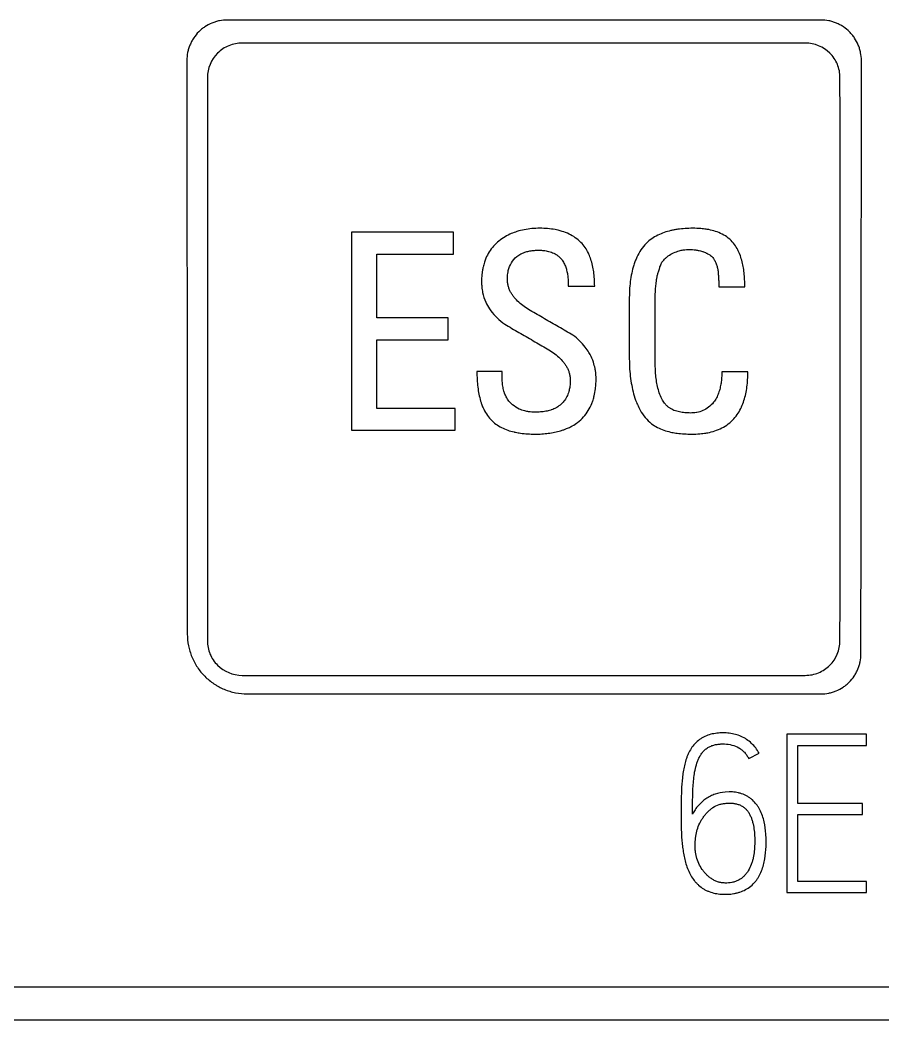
# Model space of a CAD drawing. Extents: x 0 to 420, y 0 to 297.
# Drawn here: x 133.57 to 142.26, y 167.31 to 177.39 of the extents above; entities that cross this region are included whole.
import ezdxf

# ---------------------------------------------------------------- set-up
doc = ezdxf.new("R2010")
doc.units = 0
doc.header["$LTSCALE"] = 23.1
doc.layers.add('10000_FRONT', color=7, linetype='CONTINUOUS')
doc.layers.add('10500_FRONT_LABELING', color=7, linetype='CONTINUOUS')

msp = doc.modelspace()

# ---------------------------------------------------------------- linework, layer by layer
at = {"layer": '10000_FRONT', "color": 7, "linetype": 'CONTINUOUS'}
for p, q in [((141.636, 177.388), (135.656, 177.388)), ((141.48, 177.156), (135.804, 177.156)), ((141.832, 176.421), (141.829, 176.808)), ((141.829, 171.131), (141.831, 171.516)), ((135.804, 170.783), (141.479, 170.783)), ((135.856, 170.596), (141.636, 170.596)), ((132.496, 167.642), (161.696, 167.642)), ((96.896, 167.309), (161.696, 167.309))]:
    msp.add_line(p, q, dxfattribs=at)
for points, knots in [([(135.656, 177.388), (135.629, 177.388), (135.603, 177.386), (135.563, 177.378), (135.55, 177.374), (135.525, 177.367), (135.512, 177.362), (135.475, 177.347), (135.451, 177.334), (135.418, 177.312), (135.407, 177.304), (135.386, 177.287), (135.376, 177.278), (135.348, 177.25), (135.331, 177.229), (135.309, 177.196), (135.302, 177.184), (135.289, 177.16), (135.284, 177.148), (135.273, 177.124), (135.269, 177.111), (135.261, 177.086), (135.258, 177.073), (135.25, 177.033), (135.247, 177.006), (135.247, 176.979)], [0, 0, 0, 0, 0.125, 0.125, 0.1875, 0.1875, 0.25, 0.25, 0.375, 0.375, 0.4375, 0.4375, 0.5, 0.5, 0.625, 0.625, 0.6875, 0.6875, 0.75, 0.75, 0.8125, 0.8125, 0.875, 0.875, 1, 1, 1, 1]), ([(142.045, 176.979), (142.045, 177.006), (142.042, 177.033), (142.034, 177.072), (142.031, 177.085), (142.023, 177.111), (142.019, 177.123), (142.003, 177.161), (141.991, 177.184), (141.969, 177.217), (141.961, 177.228), (141.944, 177.249), (141.935, 177.259), (141.906, 177.287), (141.886, 177.304), (141.852, 177.327), (141.841, 177.334), (141.817, 177.346), (141.805, 177.352), (141.781, 177.362), (141.768, 177.367), (141.743, 177.375), (141.729, 177.378), (141.69, 177.386), (141.663, 177.388), (141.636, 177.388)], [0, 0, 0, 0, 0.125, 0.125, 0.1875, 0.1875, 0.25, 0.25, 0.375, 0.375, 0.4375, 0.4375, 0.5, 0.5, 0.625, 0.625, 0.6875, 0.6875, 0.75, 0.75, 0.8125, 0.8125, 0.875, 0.875, 1, 1, 1, 1]), ([(135.804, 177.156), (135.758, 177.156), (135.713, 177.147), (135.628, 177.112), (135.589, 177.086), (135.492, 176.99), (135.454, 176.899), (135.454, 176.806)], [0, 0, 0, 0, 0.25, 0.25, 0.5, 0.5, 1, 1, 1, 1]), ([(141.829, 176.808), (141.829, 176.854), (141.82, 176.9), (141.785, 176.984), (141.759, 177.022), (141.662, 177.119), (141.572, 177.156), (141.48, 177.156)], [0, 0, 0, 0, 0.25, 0.25, 0.5, 0.5, 1, 1, 1, 1]), ([(135.252, 171.199), (135.252, 171.16), (135.256, 171.12), (135.267, 171.063), (135.272, 171.044), (135.284, 171.006), (135.29, 170.987), (135.313, 170.932), (135.332, 170.897), (135.365, 170.848), (135.376, 170.832), (135.402, 170.801), (135.415, 170.787), (135.457, 170.745), (135.487, 170.72), (135.528, 170.692), (135.537, 170.687), (135.554, 170.677), (135.58, 170.662), (135.606, 170.65), (135.643, 170.635), (135.661, 170.628), (135.689, 170.619), (135.699, 170.617), (135.718, 170.612), (135.728, 170.61), (135.777, 170.6), (135.816, 170.596), (135.856, 170.596)], [0, 0, 0, 0, 0.125, 0.125, 0.1875, 0.1875, 0.25, 0.25, 0.375, 0.375, 0.4375, 0.4375, 0.5, 0.5, 0.625, 0.625, 0.65625, 0.65625, 0.6875, 0.75, 0.75, 0.8125, 0.8125, 0.84375, 0.84375, 0.875, 0.875, 1, 1, 1, 1]), ([(135.454, 171.133), (135.454, 171.086), (135.463, 171.041), (135.498, 170.956), (135.524, 170.917), (135.621, 170.821), (135.712, 170.783), (135.804, 170.783)], [0, 0, 0, 0, 0.25, 0.25, 0.5, 0.5, 1, 1, 1, 1]), ([(141.479, 170.783), (141.525, 170.783), (141.571, 170.792), (141.655, 170.826), (141.694, 170.852), (141.791, 170.948), (141.829, 171.039), (141.829, 171.131)], [0, 0, 0, 0, 0.25, 0.25, 0.5, 0.5, 1, 1, 1, 1]), ([(141.636, 170.596), (141.663, 170.596), (141.689, 170.599), (141.728, 170.606), (141.74, 170.61), (141.766, 170.617), (141.778, 170.622), (141.815, 170.637), (141.838, 170.649), (141.871, 170.671), (141.882, 170.679), (141.903, 170.696), (141.912, 170.705), (141.94, 170.733), (141.957, 170.753), (141.979, 170.786), (141.986, 170.797), (141.998, 170.821), (142.004, 170.833), (142.014, 170.857), (142.019, 170.869), (142.026, 170.894), (142.03, 170.907), (142.037, 170.946), (142.04, 170.973), (142.04, 170.999)], [0, 0, 0, 0, 0.125, 0.125, 0.1875, 0.1875, 0.25, 0.25, 0.375, 0.375, 0.4375, 0.4375, 0.5, 0.5, 0.625, 0.625, 0.6875, 0.6875, 0.75, 0.75, 0.8125, 0.8125, 0.875, 0.875, 1, 1, 1, 1])]:
    msp.add_open_spline(points, degree=3, knots=knots, dxfattribs=at)
for points in [[(135.247, 176.979), (135.249, 175.052), (135.25, 173.125), (135.252, 171.199)], [(142.04, 170.999), (142.042, 172.992), (142.044, 174.985), (142.045, 176.979)], [(135.454, 176.806), (135.454, 174.915), (135.454, 173.024), (135.454, 171.133)], [(141.831, 171.516), (141.832, 173.151), (141.832, 174.786), (141.832, 176.421)]]:
    msp.add_open_spline(points, degree=3, dxfattribs=at)
at = {"layer": '10500_FRONT_LABELING', "color": 7, "linetype": 'CONTINUOUS'}
for p, q in [((136.906, 175.25), (136.906, 173.253)), ((137.935, 175.25), (136.906, 175.25)), ((137.935, 175.029), (137.935, 175.25)), ((137.161, 174.386), (137.161, 175.029)), ((137.161, 175.029), (137.935, 175.029)), ((139.091, 174.706), (139.357, 174.706)), ((140.607, 174.698), (140.87, 174.698)), ((139.706, 174.565), (139.706, 174.002)), ((139.966, 173.971), (139.966, 174.507)), ((137.88, 174.386), (137.161, 174.386)), ((137.88, 174.165), (137.88, 174.386)), ((137.161, 173.474), (137.161, 174.165)), ((137.161, 174.165), (137.88, 174.165)), ((138.425, 173.847), (138.17, 173.847)), ((138.425, 173.789), (138.425, 173.847)), ((140.901, 173.841), (140.638, 173.841)), ((137.952, 173.474), (137.161, 173.474)), ((137.952, 173.253), (137.952, 173.474)), ((136.906, 173.253), (137.952, 173.253)), ((141.293, 170.189), (141.293, 168.594)), ((142.097, 170.189), (141.293, 170.189)), ((142.097, 170.076), (142.097, 170.189)), ((141.405, 169.49), (141.405, 170.076)), ((141.405, 170.076), (142.097, 170.076)), ((140.909, 169.945), (141.013, 169.999)), ((140.712, 169.608), (140.672, 169.606)), ((140.681, 169.493), (140.717, 169.495)), ((142.055, 169.49), (141.405, 169.49)), ((142.055, 169.379), (142.055, 169.49)), ((141.405, 168.705), (141.405, 169.379)), ((141.405, 169.379), (142.055, 169.379)), ((142.097, 168.705), (141.405, 168.705)), ((142.097, 168.594), (142.097, 168.705)), ((141.293, 168.594), (142.097, 168.594))]:
    msp.add_line(p, q, dxfattribs=at)
for points, knots in [([(138.804, 175.289), (138.777, 175.289), (138.724, 175.287), (138.647, 175.276), (138.577, 175.259), (138.53, 175.241), (138.484, 175.221), (138.437, 175.195), (138.397, 175.165), (138.378, 175.148)], [0, 0, 0, 0, 0.166667, 0.333333, 0.5, 0.63457, 0.666667, 0.833333, 1, 1, 1, 1]), ([(139.218, 175.147), (139.201, 175.165), (139.163, 175.196), (139.099, 175.233), (139.04, 175.256), (139.002, 175.266), (138.979, 175.272), (138.944, 175.279), (138.884, 175.287), (138.831, 175.289), (138.804, 175.289)], [0, 0, 0, 0, 0.166667, 0.333333, 0.5, 0.595414, 0.598709, 0.666667, 0.833333, 1, 1, 1, 1]), ([(140.347, 175.289), (140.32, 175.289), (140.267, 175.287), (140.205, 175.281), (140.158, 175.273), (140.112, 175.263), (140.058, 175.248), (140.014, 175.23), (139.972, 175.209), (139.93, 175.184), (139.894, 175.154), (139.877, 175.137)], [0, 0, 0, 0, 0.142857, 0.285714, 0.361979, 0.428571, 0.571429, 0.710313, 0.714286, 0.857143, 1, 1, 1, 1]), ([(140.756, 175.139), (140.74, 175.158), (140.705, 175.192), (140.643, 175.232), (140.575, 175.259), (140.528, 175.271), (140.496, 175.277), (140.471, 175.281), (140.42, 175.287), (140.375, 175.289), (140.347, 175.289)], [0, 0, 0, 0, 0.166668, 0.333335, 0.500001, 0.658217, 0.666667, 0.716818, 0.833334, 1, 1, 1, 1]), ([(138.378, 175.148), (138.359, 175.132), (138.325, 175.097), (138.283, 175.036), (138.259, 174.985), (138.243, 174.938), (138.233, 174.902), (138.226, 174.862), (138.219, 174.812), (138.217, 174.774), (138.217, 174.747)], [0, 0, 0, 0, 0.166667, 0.333333, 0.5, 0.555426, 0.666667, 0.753263, 0.833333, 1, 1, 1, 1]), ([(139.357, 174.706), (139.357, 174.732), (139.355, 174.781), (139.349, 174.849), (139.337, 174.915), (139.324, 174.961), (139.31, 175.002), (139.293, 175.043), (139.262, 175.097), (139.234, 175.131), (139.218, 175.147)], [0, 0, 0, 0, 0.142857, 0.285714, 0.428571, 0.571429, 0.598044, 0.714286, 0.857143, 1, 1, 1, 1]), ([(139.877, 175.137), (139.857, 175.117), (139.821, 175.073), (139.787, 175.011), (139.765, 174.959), (139.746, 174.906), (139.729, 174.837), (139.715, 174.752), (139.707, 174.663), (139.706, 174.599), (139.706, 174.565)], [0, 0, 0, 0, 0.142857, 0.285714, 0.354755, 0.428571, 0.571429, 0.714286, 0.857143, 1, 1, 1, 1]), ([(140.87, 174.698), (140.87, 174.723), (140.869, 174.773), (140.863, 174.841), (140.854, 174.905), (140.84, 174.966), (140.826, 175.01), (140.81, 175.05), (140.791, 175.089), (140.769, 175.122), (140.756, 175.139)], [0, 0, 0, 0, 0.142857, 0.285715, 0.428572, 0.57143, 0.714287, 0.737322, 0.857144, 1, 1, 1, 1]), ([(138.477, 174.775), (138.477, 174.79), (138.478, 174.815), (138.483, 174.844), (138.491, 174.886), (138.513, 174.942), (138.55, 174.986), (138.574, 175.004)], [0, 0, 0, 0, 0.161633, 0.284825, 0.333333, 0.666667, 1, 1, 1, 1]), ([(138.574, 175.004), (138.586, 175.014), (138.6, 175.023), (138.619, 175.033), (138.632, 175.039), (138.658, 175.05), (138.694, 175.06), (138.738, 175.066), (138.769, 175.068), (138.784, 175.068)], [0, 0, 0, 0, 0.2, 0.229098, 0.293275, 0.4, 0.6, 0.8, 1, 1, 1, 1]), ([(138.784, 175.068), (138.801, 175.068), (138.82, 175.067), (138.856, 175.064), (138.877, 175.06), (138.903, 175.053), (138.921, 175.048), (138.946, 175.037), (138.97, 175.024), (138.992, 175.008), (139.012, 174.99), (139.024, 174.975), (139.03, 174.968)], [0, 0, 0, 0, 0.168527, 0.2, 0.385133, 0.4, 0.5, 0.6, 0.7, 0.8, 0.9, 1, 1, 1, 1]), ([(140.023, 174.922), (140.025, 174.927), (140.029, 174.938), (140.04, 174.954), (140.052, 174.969), (140.069, 174.986), (140.085, 174.999), (140.096, 175.008), (140.098, 175.01)], [0, 0, 0, 0, 0.166667, 0.333333, 0.5, 0.666667, 0.934399, 1, 1, 1, 1]), ([(140.098, 175.01), (140.116, 175.022), (140.152, 175.043), (140.203, 175.062), (140.242, 175.07), (140.28, 175.075), (140.306, 175.076), (140.325, 175.076)], [0, 0, 0, 0, 0.25, 0.5, 0.671556, 0.75, 1, 1, 1, 1]), ([(140.325, 175.076), (140.326, 175.076), (140.337, 175.076), (140.351, 175.075), (140.376, 175.071), (140.402, 175.066), (140.429, 175.059), (140.444, 175.054)], [0, 0, 0, 0, 0.022278, 0.333333, 0.391532, 0.666667, 1, 1, 1, 1]), ([(140.444, 175.054), (140.445, 175.054), (140.458, 175.05), (140.472, 175.044), (140.496, 175.033), (140.52, 175.02), (140.538, 175.004), (140.546, 174.993)], [0, 0, 0, 0, 0.00992, 0.333333, 0.383754, 0.666667, 1, 1, 1, 1]), ([(140.546, 174.993), (140.552, 174.987), (140.559, 174.977), (140.571, 174.956), (140.582, 174.931), (140.589, 174.908), (140.592, 174.896)], [0, 0, 0, 0, 0.23861, 0.333333, 0.666667, 1, 1, 1, 1]), ([(139.03, 174.968), (139.039, 174.955), (139.046, 174.942), (139.059, 174.915), (139.069, 174.887), (139.08, 174.844), (139.087, 174.8), (139.091, 174.755), (139.091, 174.723), (139.091, 174.706)], [0, 0, 0, 0, 0.166667, 0.169269, 0.333333, 0.5, 0.666667, 0.833333, 1, 1, 1, 1]), ([(139.983, 174.783), (139.983, 174.788), (139.985, 174.796), (139.988, 174.811), (139.992, 174.826), (139.997, 174.842), (140.002, 174.86), (140.007, 174.874), (140.011, 174.887), (140.015, 174.901), (140.02, 174.914), (140.023, 174.922)], [0, 0, 0, 0, 0.125, 0.25, 0.375, 0.5, 0.625, 0.75, 0.778693, 0.875, 1, 1, 1, 1]), ([(140.592, 174.896), (140.592, 174.894), (140.594, 174.887), (140.597, 174.874), (140.6, 174.855), (140.602, 174.834), (140.604, 174.812), (140.605, 174.791), (140.606, 174.77), (140.607, 174.748), (140.607, 174.724), (140.607, 174.707), (140.607, 174.698)], [0, 0, 0, 0, 0.041036, 0.111111, 0.222222, 0.333333, 0.444444, 0.555556, 0.666667, 0.777778, 0.888889, 1, 1, 1, 1]), ([(139.966, 174.507), (139.966, 174.525), (139.966, 174.561), (139.967, 174.616), (139.97, 174.671), (139.974, 174.72), (139.979, 174.758), (139.982, 174.776), (139.983, 174.783)], [0, 0, 0, 0, 0.2, 0.4, 0.6, 0.8, 0.926062, 1, 1, 1, 1]), ([(138.217, 174.747), (138.217, 174.731), (138.219, 174.695), (138.229, 174.626), (138.254, 174.551), (138.287, 174.492), (138.324, 174.438), (138.373, 174.383), (138.423, 174.341), (138.45, 174.322)], [0, 0, 0, 0, 0.089838, 0.2, 0.4, 0.550631, 0.6, 0.8, 1, 1, 1, 1]), ([(138.707, 174.461), (138.686, 174.473), (138.645, 174.5), (138.591, 174.542), (138.553, 174.582), (138.527, 174.617), (138.51, 174.645), (138.5, 174.665), (138.492, 174.686), (138.485, 174.708), (138.48, 174.736), (138.478, 174.758), (138.477, 174.769), (138.477, 174.775)], [0, 0, 0, 0, 0.166667, 0.333333, 0.5, 0.583333, 0.666667, 0.746488, 0.75, 0.833333, 0.916667, 0.958884, 1, 1, 1, 1]), ([(139.371, 173.767), (139.371, 173.797), (139.368, 173.833), (139.358, 173.89), (139.344, 173.945), (139.321, 173.999), (139.292, 174.049), (139.259, 174.097), (139.207, 174.155), (139.162, 174.193), (139.138, 174.212)], [0, 0, 0, 0, 0.166667, 0.20758, 0.333333, 0.5, 0.544153, 0.666667, 0.833333, 1, 1, 1, 1]), ([(138.879, 174.073), (138.901, 174.06), (138.942, 174.034), (138.996, 173.991), (139.034, 173.951), (139.06, 173.916), (139.072, 173.898), (139.082, 173.878), (139.093, 173.856), (139.103, 173.823), (139.109, 173.79), (139.111, 173.767), (139.111, 173.756)], [0, 0, 0, 0, 0.166667, 0.333333, 0.5, 0.583333, 0.65526, 0.666667, 0.75, 0.833333, 0.916667, 1, 1, 1, 1]), ([(139.706, 174.002), (139.706, 173.964), (139.707, 173.893), (139.715, 173.796), (139.729, 173.706), (139.748, 173.62), (139.769, 173.556), (139.792, 173.501), (139.818, 173.448), (139.864, 173.38), (139.907, 173.338), (139.931, 173.319)], [0, 0, 0, 0, 0.125, 0.25, 0.375, 0.5, 0.625, 0.662012, 0.75, 0.875, 1, 1, 1, 1]), ([(140.07, 173.515), (140.059, 173.528), (140.046, 173.546), (140.025, 173.585), (140.007, 173.63), (139.99, 173.694), (139.978, 173.758), (139.971, 173.824), (139.967, 173.893), (139.966, 173.945), (139.966, 173.971)], [0, 0, 0, 0, 0.109794, 0.142857, 0.285714, 0.428571, 0.571429, 0.714286, 0.857143, 1, 1, 1, 1]), ([(138.17, 173.847), (138.17, 173.818), (138.172, 173.763), (138.178, 173.687), (138.19, 173.616), (138.203, 173.561), (138.218, 173.516), (138.235, 173.471), (138.264, 173.416), (138.294, 173.378), (138.311, 173.36)], [0, 0, 0, 0, 0.142857, 0.285714, 0.428571, 0.571429, 0.631183, 0.714286, 0.857143, 1, 1, 1, 1]), ([(138.528, 173.511), (138.515, 173.522), (138.492, 173.546), (138.466, 173.586), (138.453, 173.618), (138.442, 173.649), (138.433, 173.685), (138.426, 173.736), (138.425, 173.771), (138.425, 173.789)], [0, 0, 0, 0, 0.166667, 0.333333, 0.467325, 0.5, 0.666667, 0.833333, 1, 1, 1, 1]), ([(140.638, 173.841), (140.638, 173.822), (140.637, 173.783), (140.631, 173.729), (140.621, 173.678), (140.606, 173.628), (140.585, 173.579), (140.566, 173.549), (140.555, 173.535)], [0, 0, 0, 0, 0.166667, 0.333334, 0.500001, 0.666668, 0.833335, 1, 1, 1, 1]), ([(140.759, 173.369), (140.775, 173.387), (140.804, 173.424), (140.827, 173.467), (140.846, 173.509), (140.863, 173.553), (140.88, 173.62), (140.892, 173.69), (140.899, 173.763), (140.901, 173.815), (140.901, 173.841)], [0, 0, 0, 0, 0.142857, 0.285714, 0.293797, 0.428571, 0.571429, 0.714286, 0.857143, 1, 1, 1, 1]), ([(139.111, 173.756), (139.111, 173.736), (139.109, 173.714), (139.106, 173.691), (139.103, 173.672), (139.096, 173.639), (139.078, 173.591), (139.049, 173.544), (139.022, 173.518), (139.008, 173.506)], [0, 0, 0, 0, 0.200004, 0.234723, 0.246738, 0.400008, 0.600012, 0.800016, 1, 1, 1, 1]), ([(139.185, 173.333), (139.207, 173.35), (139.246, 173.386), (139.294, 173.451), (139.324, 173.51), (139.342, 173.56), (139.355, 173.609), (139.363, 173.65), (139.369, 173.706), (139.371, 173.738), (139.371, 173.767)], [0, 0, 0, 0, 0.166672, 0.333337, 0.500003, 0.575445, 0.666669, 0.812322, 0.833334, 1, 1, 1, 1]), ([(138.757, 173.435), (138.734, 173.435), (138.707, 173.437), (138.672, 173.443), (138.641, 173.45), (138.589, 173.468), (138.55, 173.493), (138.528, 173.511)], [0, 0, 0, 0, 0.267136, 0.333333, 0.431242, 0.666667, 1, 1, 1, 1]), ([(139.008, 173.506), (138.994, 173.495), (138.973, 173.481), (138.944, 173.468), (138.928, 173.461), (138.901, 173.452), (138.864, 173.443), (138.812, 173.437), (138.775, 173.435), (138.757, 173.435)], [0, 0, 0, 0, 0.200017, 0.275271, 0.368766, 0.400013, 0.600009, 0.800004, 1, 1, 1, 1]), ([(140.322, 173.427), (140.303, 173.427), (140.264, 173.429), (140.219, 173.435), (140.184, 173.444), (140.165, 173.45), (140.149, 173.457), (140.132, 173.465), (140.11, 173.478), (140.089, 173.494), (140.076, 173.507), (140.07, 173.515)], [0, 0, 0, 0, 0.2, 0.4, 0.5, 0.6, 0.625668, 0.7, 0.8, 0.9, 1, 1, 1, 1]), ([(140.555, 173.535), (140.54, 173.516), (140.507, 173.483), (140.449, 173.448), (140.406, 173.436), (140.364, 173.429), (140.342, 173.427), (140.322, 173.427)], [0, 0, 0, 0, 0.250002, 0.500001, 0.750001, 0.770127, 1, 1, 1, 1]), ([(140.336, 173.214), (140.364, 173.214), (140.412, 173.216), (140.464, 173.223), (140.49, 173.227), (140.52, 173.233), (140.569, 173.246), (140.639, 173.274), (140.705, 173.315), (140.742, 173.35), (140.759, 173.369)], [0, 0, 0, 0, 0.166667, 0.297113, 0.333333, 0.337136, 0.5, 0.666667, 0.833333, 1, 1, 1, 1]), ([(138.311, 173.36), (138.326, 173.344), (138.36, 173.314), (138.418, 173.28), (138.48, 173.253), (138.525, 173.24), (138.552, 173.234), (138.574, 173.23), (138.615, 173.222), (138.68, 173.216), (138.729, 173.214), (138.754, 173.214)], [0, 0, 0, 0, 0.142857, 0.285714, 0.428571, 0.571429, 0.590376, 0.603257, 0.714286, 0.857143, 1, 1, 1, 1]), ([(138.754, 173.214), (138.778, 173.214), (138.824, 173.216), (138.89, 173.222), (138.953, 173.232), (139.005, 173.245), (139.045, 173.258), (139.078, 173.271), (139.106, 173.284), (139.144, 173.304), (139.168, 173.32), (139.185, 173.333)], [0, 0, 0, 0, 0.142858, 0.285716, 0.428574, 0.571432, 0.648785, 0.71429, 0.80737, 0.857149, 1, 1, 1, 1]), ([(139.931, 173.319), (139.95, 173.304), (139.989, 173.28), (140.032, 173.262), (140.075, 173.247), (140.116, 173.235), (140.161, 173.227), (140.207, 173.221), (140.258, 173.216), (140.31, 173.214), (140.336, 173.214)], [0, 0, 0, 0, 0.166667, 0.333333, 0.335865, 0.5, 0.639114, 0.666667, 0.833333, 1, 1, 1, 1]), ([(141.013, 169.999), (141.003, 170.017), (140.992, 170.035), (140.967, 170.068), (140.953, 170.083), (140.922, 170.112), (140.906, 170.125), (140.871, 170.148), (140.853, 170.158), (140.795, 170.184), (140.755, 170.194), (140.692, 170.202), (140.671, 170.203), (140.63, 170.203), (140.609, 170.202), (140.578, 170.198), (140.568, 170.197), (140.547, 170.193), (140.537, 170.191), (140.507, 170.183), (140.487, 170.176), (140.459, 170.163), (140.45, 170.158), (140.432, 170.147), (140.423, 170.141), (140.397, 170.123), (140.382, 170.109), (140.353, 170.079), (140.34, 170.062), (140.318, 170.027), (140.308, 170.009), (140.295, 169.981), (140.291, 169.971), (140.283, 169.951), (140.28, 169.941), (140.271, 169.911), (140.265, 169.891), (140.256, 169.851), (140.252, 169.831), (140.246, 169.79), (140.243, 169.77), (140.236, 169.708), (140.233, 169.667), (140.23, 169.584), (140.229, 169.542), (140.228, 169.459), (140.228, 169.418), (140.228, 169.335), (140.229, 169.293), (140.23, 169.231), (140.23, 169.211), (140.232, 169.169), (140.233, 169.149), (140.236, 169.107), (140.238, 169.087), (140.243, 169.045), (140.246, 169.025), (140.253, 168.984), (140.257, 168.963), (140.266, 168.922), (140.271, 168.902), (140.283, 168.862), (140.29, 168.842), (140.306, 168.803), (140.315, 168.784), (140.336, 168.748), (140.348, 168.73), (140.367, 168.706), (140.374, 168.698), (140.389, 168.682), (140.396, 168.675), (140.42, 168.654), (140.437, 168.642), (140.464, 168.625), (140.473, 168.62), (140.491, 168.611), (140.501, 168.607), (140.531, 168.595), (140.551, 168.59), (140.582, 168.583), (140.592, 168.582), (140.613, 168.579), (140.624, 168.578), (140.655, 168.576), (140.676, 168.576), (140.718, 168.577), (140.738, 168.579), (140.769, 168.585), (140.78, 168.587), (140.8, 168.592), (140.81, 168.595), (140.84, 168.605), (140.86, 168.613), (140.896, 168.633), (140.914, 168.645), (140.947, 168.672), (140.962, 168.687), (140.982, 168.711), (140.988, 168.719), (141, 168.737), (141.006, 168.746), (141.022, 168.773), (141.031, 168.792), (141.046, 168.831), (141.053, 168.851), (141.063, 168.892), (141.068, 168.912), (141.078, 168.974), (141.082, 169.016), (141.084, 169.079), (141.084, 169.1), (141.084, 169.142), (141.083, 169.163), (141.079, 169.225), (141.074, 169.267), (141.06, 169.328), (141.054, 169.348), (141.04, 169.388), (141.032, 169.408), (141.017, 169.436), (141.012, 169.445), (141.001, 169.463), (140.995, 169.472), (140.976, 169.497), (140.962, 169.513), (140.939, 169.534), (140.93, 169.541), (140.913, 169.553), (140.904, 169.559), (140.877, 169.575), (140.857, 169.583), (140.827, 169.593), (140.817, 169.596), (140.796, 169.601), (140.786, 169.603), (140.755, 169.608), (140.734, 169.609), (140.712, 169.608)], [0, 0, 0, 0, 0.015625, 0.015625, 0.03125, 0.03125, 0.046875, 0.046875, 0.0625, 0.0625, 0.09375, 0.09375, 0.109375, 0.109375, 0.125, 0.125, 0.132812, 0.132812, 0.140625, 0.140625, 0.15625, 0.15625, 0.164062, 0.164062, 0.171875, 0.171875, 0.1875, 0.1875, 0.203125, 0.203125, 0.21875, 0.21875, 0.226562, 0.226562, 0.234375, 0.234375, 0.25, 0.25, 0.265625, 0.265625, 0.28125, 0.28125, 0.3125, 0.3125, 0.34375, 0.34375, 0.375, 0.375, 0.40625, 0.40625, 0.421875, 0.421875, 0.4375, 0.4375, 0.453125, 0.453125, 0.46875, 0.46875, 0.484375, 0.484375, 0.5, 0.5, 0.515625, 0.515625, 0.53125, 0.53125, 0.546875, 0.546875, 0.554688, 0.554688, 0.5625, 0.5625, 0.578125, 0.578125, 0.585938, 0.585938, 0.59375, 0.59375, 0.609375, 0.609375, 0.617188, 0.617188, 0.625, 0.625, 0.640625, 0.640625, 0.65625, 0.65625, 0.664062, 0.664062, 0.671875, 0.671875, 0.6875, 0.6875, 0.703125, 0.703125, 0.71875, 0.71875, 0.726562, 0.726562, 0.734375, 0.734375, 0.75, 0.75, 0.765625, 0.765625, 0.78125, 0.78125, 0.8125, 0.8125, 0.828125, 0.828125, 0.84375, 0.84375, 0.875, 0.875, 0.890625, 0.890625, 0.90625, 0.90625, 0.914062, 0.914062, 0.921875, 0.921875, 0.9375, 0.9375, 0.945312, 0.945312, 0.953125, 0.953125, 0.96875, 0.96875, 0.976562, 0.976562, 0.984375, 0.984375, 1, 1, 1, 1]), ([(140.342, 169.384), (140.342, 169.433), (140.343, 169.483), (140.345, 169.556), (140.345, 169.581), (140.347, 169.63), (140.348, 169.655), (140.352, 169.704), (140.354, 169.729), (140.359, 169.778), (140.363, 169.802), (140.373, 169.85), (140.379, 169.874), (140.391, 169.909), (140.395, 169.921), (140.405, 169.943), (140.41, 169.955), (140.422, 169.976), (140.432, 169.992), (140.444, 170.007), (140.452, 170.016), (140.456, 170.021), (140.469, 170.034), (140.479, 170.042), (140.499, 170.056), (140.51, 170.062), (140.533, 170.072), (140.544, 170.077), (140.568, 170.083), (140.58, 170.086), (140.605, 170.089), (140.617, 170.091), (140.642, 170.092), (140.654, 170.092), (140.691, 170.091), (140.716, 170.087), (140.764, 170.074), (140.787, 170.065), (140.82, 170.046), (140.83, 170.039), (140.85, 170.024), (140.859, 170.016), (140.875, 169.998), (140.883, 169.988), (140.897, 169.967), (140.904, 169.957), (140.909, 169.945)], [0, 0, 0, 0, 0.125, 0.125, 0.1875, 0.1875, 0.25, 0.25, 0.3125, 0.3125, 0.375, 0.375, 0.4375, 0.4375, 0.46875, 0.46875, 0.5, 0.5, 0.53125, 0.546875, 0.546875, 0.5625, 0.5625, 0.59375, 0.59375, 0.625, 0.625, 0.65625, 0.65625, 0.6875, 0.6875, 0.71875, 0.71875, 0.75, 0.75, 0.8125, 0.8125, 0.875, 0.875, 0.90625, 0.90625, 0.9375, 0.9375, 0.96875, 0.96875, 1, 1, 1, 1]), ([(140.672, 169.606), (140.637, 169.604), (140.603, 169.597), (140.554, 169.58), (140.538, 169.574), (140.507, 169.558), (140.492, 169.549), (140.464, 169.529), (140.451, 169.518), (140.425, 169.494), (140.413, 169.482), (140.396, 169.463), (140.39, 169.456), (140.379, 169.443), (140.374, 169.436), (140.359, 169.415), (140.35, 169.4), (140.342, 169.384)], [0, 0, 0, 0, 0.25, 0.25, 0.375, 0.375, 0.5, 0.5, 0.625, 0.625, 0.75, 0.75, 0.8125, 0.8125, 0.875, 0.875, 1, 1, 1, 1]), ([(140.717, 169.495), (140.728, 169.496), (140.74, 169.495), (140.763, 169.492), (140.774, 169.49), (140.797, 169.484), (140.808, 169.481), (140.829, 169.472), (140.839, 169.467), (140.859, 169.454), (140.868, 169.447), (140.885, 169.431), (140.892, 169.422), (140.906, 169.404), (140.912, 169.394), (140.923, 169.373), (140.928, 169.363), (140.937, 169.342), (140.941, 169.331), (140.947, 169.309), (140.95, 169.297), (140.958, 169.263), (140.962, 169.241), (140.967, 169.195), (140.969, 169.172), (140.97, 169.138), (140.97, 169.126), (140.97, 169.103), (140.97, 169.092), (140.969, 169.057), (140.967, 169.034), (140.962, 168.989), (140.959, 168.966), (140.952, 168.932), (140.949, 168.921), (140.943, 168.899), (140.939, 168.888), (140.927, 168.855), (140.917, 168.834), (140.899, 168.804), (140.892, 168.795), (140.878, 168.777), (140.87, 168.768), (140.854, 168.752), (140.845, 168.744), (140.831, 168.733), (140.827, 168.73), (140.817, 168.724), (140.812, 168.721), (140.796, 168.712), (140.786, 168.708), (140.764, 168.7), (140.752, 168.697), (140.718, 168.691), (140.695, 168.689), (140.66, 168.69), (140.648, 168.69), (140.625, 168.694), (140.614, 168.696), (140.592, 168.703), (140.581, 168.707), (140.56, 168.717), (140.549, 168.723), (140.53, 168.736), (140.521, 168.742), (140.503, 168.757), (140.494, 168.765), (140.477, 168.781), (140.469, 168.79), (140.454, 168.807), (140.447, 168.817), (140.427, 168.845), (140.416, 168.865), (140.397, 168.908), (140.389, 168.93), (140.38, 168.964), (140.377, 168.975), (140.373, 168.998), (140.372, 169.009), (140.369, 169.044), (140.369, 169.067), (140.371, 169.113), (140.373, 169.136), (140.377, 169.171), (140.379, 169.182), (140.384, 169.205), (140.387, 169.216), (140.396, 169.25), (140.405, 169.271), (140.42, 169.302), (140.425, 169.312), (140.438, 169.332), (140.444, 169.342), (140.458, 169.361), (140.465, 169.37), (140.479, 169.388), (140.487, 169.397), (140.503, 169.413), (140.511, 169.421), (140.525, 169.433), (140.529, 169.436), (140.538, 169.444), (140.543, 169.447), (140.568, 169.463), (140.589, 169.473), (140.623, 169.484), (140.634, 169.486), (140.657, 169.491), (140.669, 169.492), (140.681, 169.493)], [0, 0, 0, 0, 0.015625, 0.015625, 0.03125, 0.03125, 0.046875, 0.046875, 0.0625, 0.0625, 0.078125, 0.078125, 0.09375, 0.09375, 0.109375, 0.109375, 0.125, 0.125, 0.140625, 0.140625, 0.15625, 0.15625, 0.1875, 0.1875, 0.21875, 0.21875, 0.234375, 0.234375, 0.25, 0.25, 0.28125, 0.28125, 0.3125, 0.3125, 0.328125, 0.328125, 0.34375, 0.34375, 0.375, 0.375, 0.390625, 0.390625, 0.40625, 0.40625, 0.421875, 0.421875, 0.429688, 0.429688, 0.4375, 0.4375, 0.453125, 0.453125, 0.46875, 0.46875, 0.5, 0.5, 0.515625, 0.515625, 0.53125, 0.53125, 0.546875, 0.546875, 0.5625, 0.5625, 0.578125, 0.578125, 0.59375, 0.59375, 0.609375, 0.609375, 0.625, 0.625, 0.65625, 0.65625, 0.6875, 0.6875, 0.703125, 0.703125, 0.71875, 0.71875, 0.75, 0.75, 0.78125, 0.78125, 0.796875, 0.796875, 0.8125, 0.8125, 0.84375, 0.84375, 0.859375, 0.859375, 0.875, 0.875, 0.890625, 0.890625, 0.90625, 0.90625, 0.921875, 0.921875, 0.929688, 0.929688, 0.9375, 0.9375, 0.96875, 0.96875, 0.984375, 0.984375, 1, 1, 1, 1])]:
    msp.add_open_spline(points, degree=3, knots=knots, dxfattribs=at)
for points in [[(139.138, 174.212), (139.09, 174.239), (138.994, 174.295), (138.85, 174.378), (138.755, 174.433), (138.707, 174.461)], [(138.45, 174.322), (138.498, 174.294), (138.594, 174.239), (138.738, 174.156), (138.832, 174.101), (138.879, 174.073)]]:
    msp.add_open_spline(points, degree=3, dxfattribs=at)

doc.saveas('drawing.dxf')
